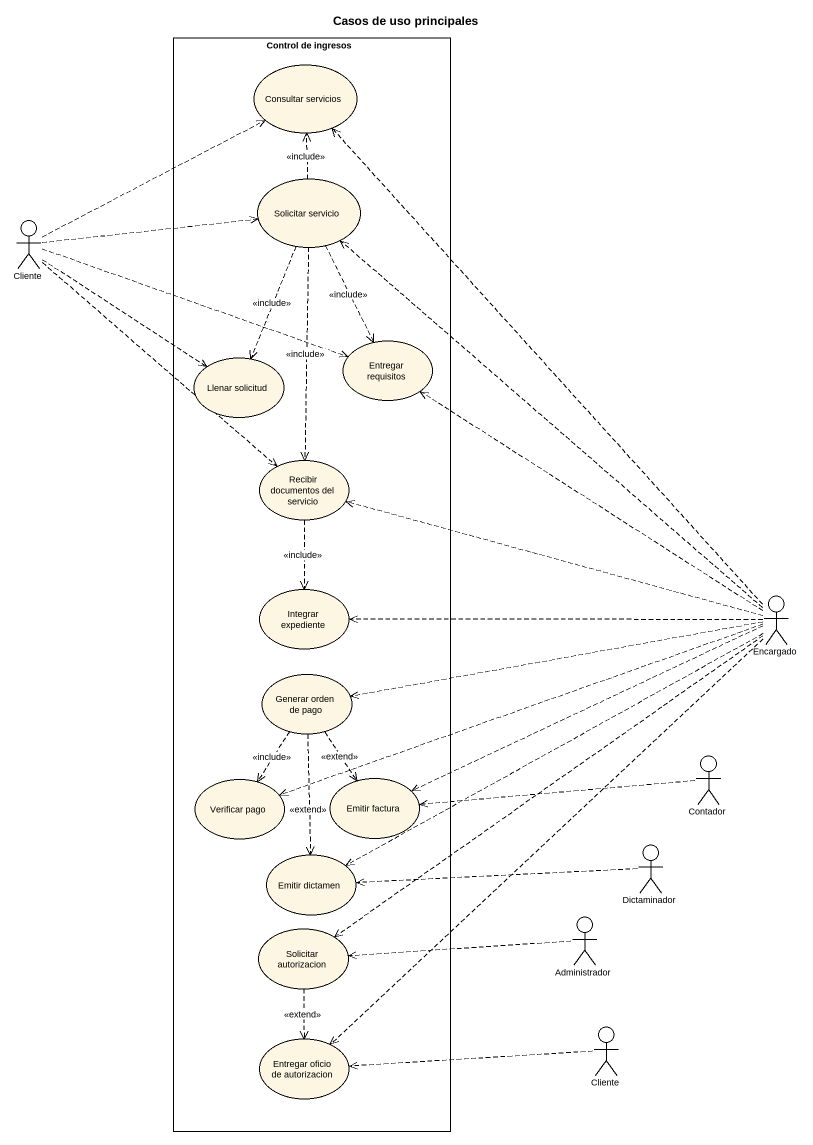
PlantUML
@startuml
title Casos de uso principales
rectangle "Control de ingresos" as Control_de_ingresos {
  usecase "Consultar servicios" as Consultar_servicios
  usecase "Solicitar servicio" as Solicitar_servicio
  usecase "Entregar requisitos" as Entregar_requisitos
  usecase "Llenar solicitud" as Llenar_solicitud
  usecase "Recibir documentos del servicio" as Recibir_documentos_del
  usecase "Integrar expediente" as Integrar_expediente
  usecase "Generar orden de pago" as Generar_orden_de_pago
  usecase "Verificar pago" as Verificar_pago
  usecase "Emitir factura" as Emitir_factura
  usecase "Emitir dictamen" as Emitir_dictamen
  usecase "Solicitar autorizacion" as Solicitar_autorizacion
  usecase "Entregar oficio de autorizacion" as Entregar_oficio_de
}
actor Cliente
actor Encargado
actor Contador
actor Dictaminador
actor Administrador
actor "Cliente" as Cliente_2
Solicitar_servicio .up.> Consultar_servicios : <<include>>
Solicitar_servicio ..> Entregar_requisitos : <<include>>
Solicitar_servicio ..> Llenar_solicitud : <<include>>
Solicitar_servicio ..> Recibir_documentos_del : <<include>>
Cliente .right.> Consultar_servicios
Cliente .right.> Solicitar_servicio
Cliente .right.> Entregar_requisitos
Cliente .right.> Llenar_solicitud
Cliente ..> Recibir_documentos_del
Recibir_documentos_del ..> Integrar_expediente : <<include>>
Encargado .up.> Consultar_servicios
Encargado .up.> Solicitar_servicio
Encargado .up.> Entregar_requisitos
Encargado .left.> Recibir_documentos_del
Encargado .left.> Integrar_expediente
Encargado .left.> Generar_orden_de_pago
Encargado .left.> Verificar_pago
Encargado .left.> Emitir_factura
Encargado .left.> Emitir_dictamen
Encargado ..> Solicitar_autorizacion
Encargado ..> Entregar_oficio_de
Generar_orden_de_pago ..> Verificar_pago : <<include>>
Generar_orden_de_pago ..> Emitir_factura : <<extend>>
Generar_orden_de_pago ..> Emitir_dictamen : <<extend>>
Contador .left.> Emitir_factura
Dictaminador .left.> Emitir_dictamen
Solicitar_autorizacion ..> Entregar_oficio_de : <<extend>>
Administrador .left.> Solicitar_autorizacion
Cliente_2 .left.> Entregar_oficio_de
@enduml
